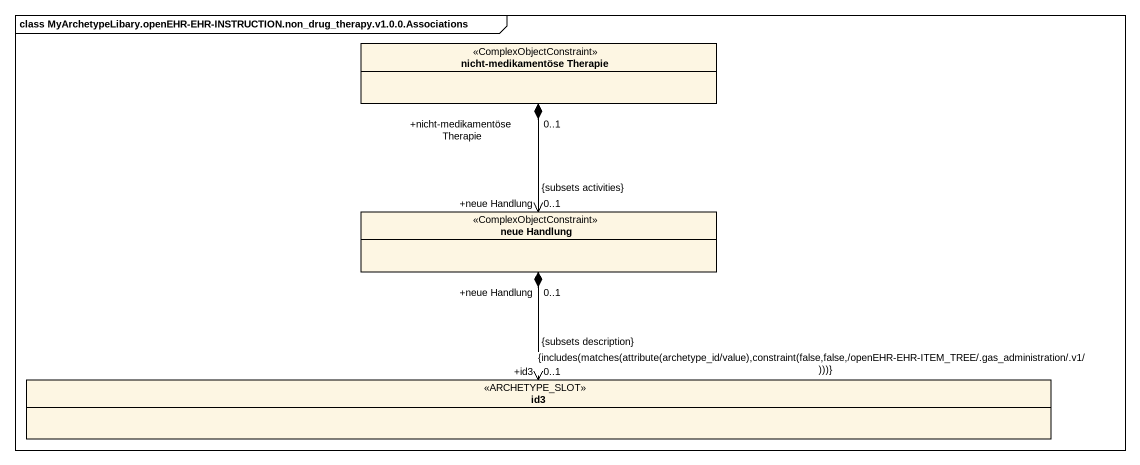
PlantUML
@startuml
mainframe class MyArchetypeLibary.openEHR-EHR-INSTRUCTION.non_drug_therapy.v1.0.0.Associations
hide circle
hide empty members
class "nicht-medikamentöse Therapie" as nicht_medikamentöse_Therapie <<ComplexObjectConstraint>>
class "neue Handlung" as neue_Handlung <<ComplexObjectConstraint>>
class id3 <<ARCHETYPE_SLOT>>
nicht_medikamentöse_Therapie "+nicht-medikamentöse Therapie\n0..1" *--> "+neue Handlung\n0..1\n{subsets activities}" neue_Handlung
neue_Handlung "+neue Handlung\n0..1" *--> "+id3\n0..1\n{includes(matches(attribute(archetype_id/value),constraint(false,false,/openEHR-EHR-ITEM_TREE/.gas_administration/.v1/)))}\n{subsets description}" id3
@enduml
